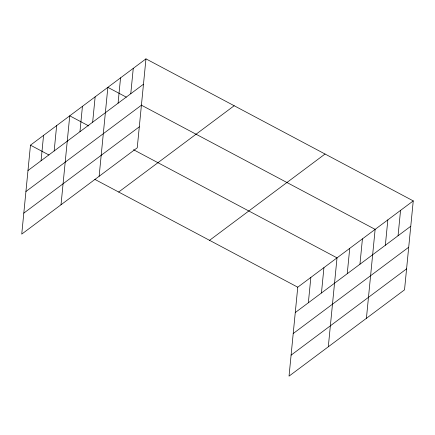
<?xml version="1.0" encoding="UTF-8"?>
<svg xmlns="http://www.w3.org/2000/svg" width="435" height="435" viewBox="0 0 435 435"><rect width="100%" height="100%" fill="white"/><g stroke="black" fill="none" stroke-linecap="round" stroke-linejoin="round"><path stroke-width="0.65" d="M145.964 58.866L30.472 145.165L21.75 234.106L137.242 147.808L145.964 58.866L413.25 200.894L404.528 289.835L289.036 376.134L297.757 287.192L413.25 200.894M41.075 160.754L43.56 135.388M54.163 150.972L56.648 125.606M61.02 204.765L69.741 115.824L88.811 125.96M79.958 131.696L82.443 106.33M92.66 122.202L95.145 96.836M99.131 176.284L107.853 87.348L126.329 97.163M118.07 103.22L120.555 77.854M130.772 93.726L133.262 68.36M308.355 302.776L310.846 277.41M321.449 293L323.934 267.634M328.305 346.793L337.022 257.852L133.507 149.711M347.239 273.724L349.729 248.358M359.946 264.23L362.431 238.864M366.417 318.311L375.139 229.37L141.228 105.08M385.356 245.242L387.841 219.876M398.058 235.754L400.548 210.388M27.981 170.531L143.479 84.232M25.926 191.514L141.418 105.21M23.805 213.128L139.303 126.83M118.673 192.036L234.171 105.738M209.55 240.327L325.048 154.023M295.267 312.558L410.765 226.26M293.212 333.536L408.704 247.238M291.091 355.156L406.589 268.852M30.472 145.165L48.948 154.985M94.835 179.367L297.757 287.192"/></g></svg>
